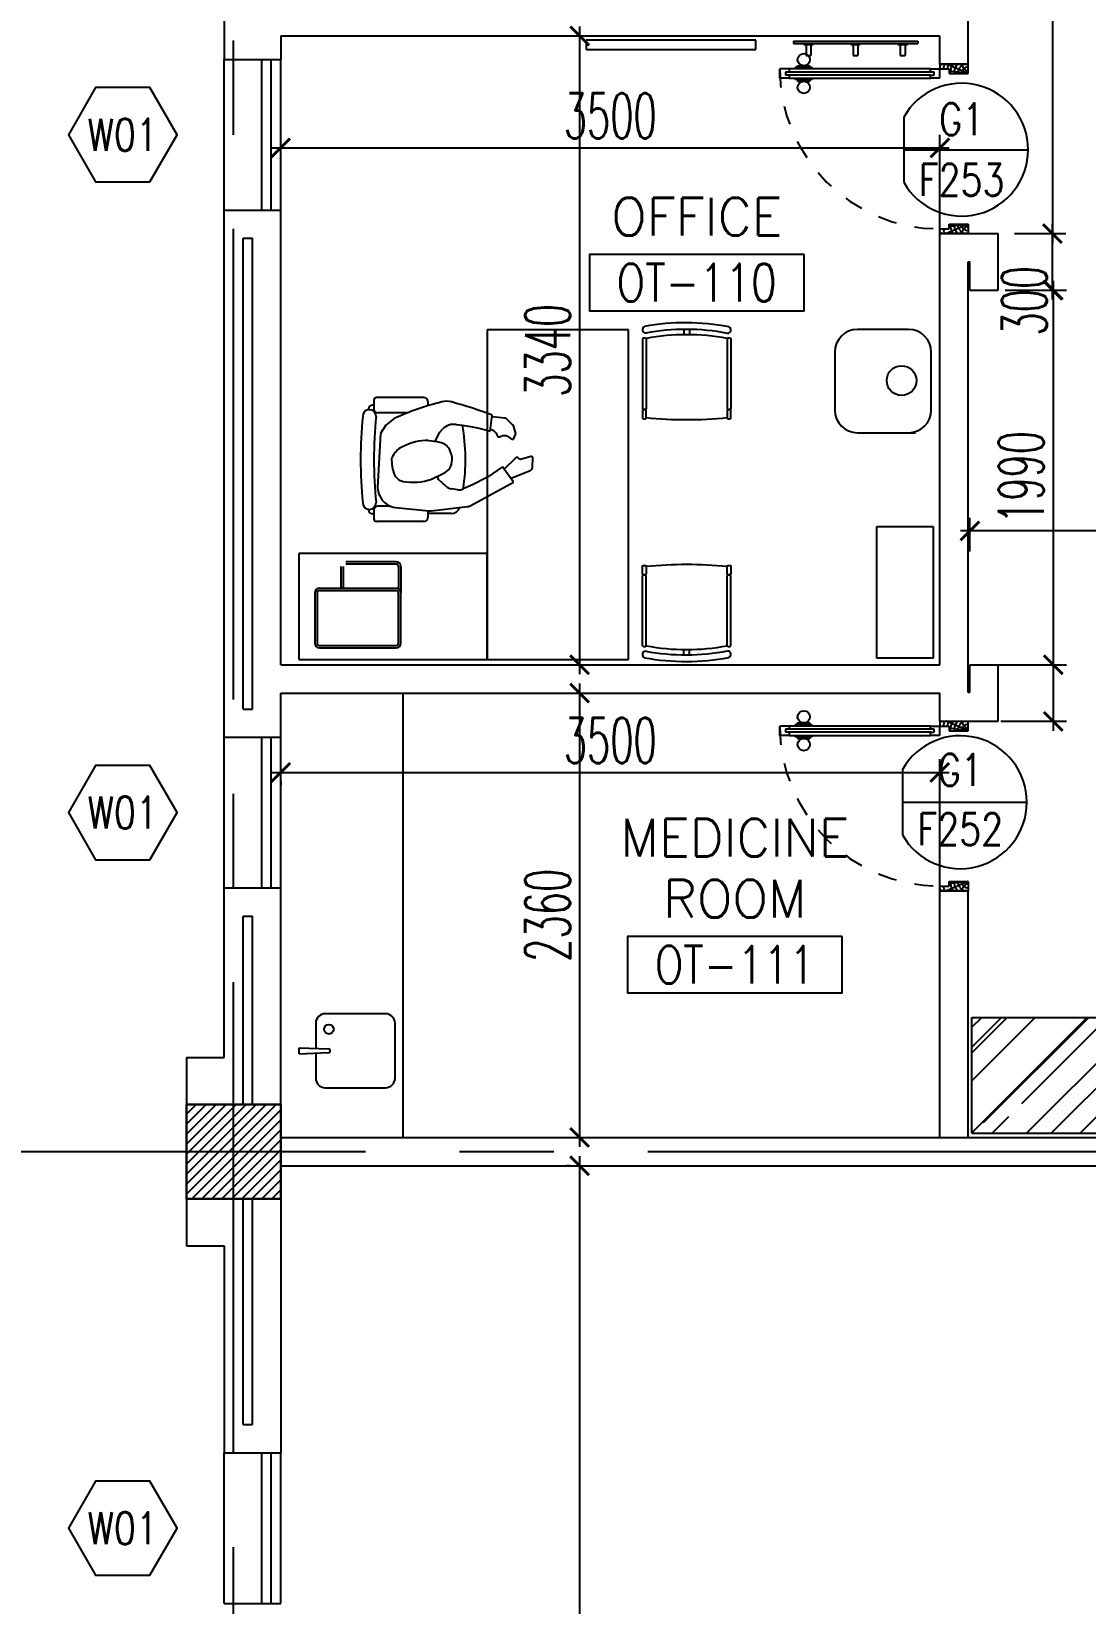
# Model space of a CAD drawing. Extents: x 275967.8 to 276060, y 57291.9 to 57371.4.
# Drawn here: x 275977.26 to 275982.86, y 57340.78 to 57349.13 of the extents above; entities that cross this region are included whole.
import ezdxf
from ezdxf.enums import TextEntityAlignment as Align

# ---------------------------------------------------------------- set-up
doc = ezdxf.new("R2010")
doc.units = 0
doc.header["$MEASUREMENT"] = 0
doc.header["$PDMODE"] = 34
doc.linetypes.add('CENTERX2', pattern=[4, 2.5, -0.5, 0.5, -0.5])
doc.linetypes.add('HIDDEN', pattern=[0.375, 0.25, -0.125])
doc.layers.get('0').update_dxf_attribs({"linetype": 'CONTINUOUS'})
doc.layers.get('DEFPOINTS').update_dxf_attribs({"linetype": 'CONTINUOUS'})
for name, color, linetype in [('AX-DIM', 4, 'CONTINUOUS'), ('AXES', 11, 'CENTERX2'), ('COL', 5, 'CONTINUOUS'), ('COUNTER', 7, 'CONTINUOUS'), ('DIM', 4, 'CONTINUOUS'), ('DOOR', 7, 'CONTINUOUS'), ('DOOR-CR', 2, 'CONTINUOUS'), ('DOOR-NO', 3, 'CONTINUOUS'), ('HAT', 8, 'CONTINUOUS'), ('INSUL', 4, 'CONTINUOUS'), ('NON-MEDICAL', 3, 'CONTINUOUS'), ('RM-BOX', 4, 'CONTINUOUS'), ('RM-NAME', 2, 'CONTINUOUS'), ('RM-NO', 2, 'CONTINUOUS'), ('WALL', 2, 'CONTINUOUS'), ('WIN', 3, 'CONTINUOUS'), ('WIN-BOX', 4, 'CONTINUOUS'), ('WIN-NO', 5, 'CONTINUOUS')]:
    doc.layers.add(name, color=color, linetype=linetype)
doc.styles.add('ROMANS', font='ROMANS.shx', dxfattribs={"width": 0.6})
doc.dimstyles.new('STANDARD in', dxfattribs={"dimtxt": 0.24, "dimasz": 0.1, "dimexe": 0.07, "dimexo": 0.05, "dimgap": 0.05, "dimtad": 1, "dimdec": 0, "dimlfac": 1000, "dimzin": 0, "dimdsep": 46, "dimtxsty": 'ROMANS', "dimblk": 'ARCHTICK', "dimcen": 0.05, "dimdle": 0.05, "dimclrd": 4, "dimclre": 4, "dimclrt": 2, "dimadec": 0, "dimazin": 0, "dimtfac": 1, "dimtdec": 0, "dimtmove": 2, "dimatfit": 3, "dimfxl": 0, "dimtolj": 1, "dimtzin": 0, "dimarcsym": 0})

# ---------------------------------------------------------------- blocks, each defined once
blk = doc.blocks.new('RM1')
at = {"layer": 'RM-BOX'}
blk.add_lwpolyline([(569.9, -200), (-569.9, -200), (-569.9, -500), (569.9, -500)], close=True, dxfattribs=at)
at = {"layer": 'RM-NAME', "style": 'ROMANS'}
for tag, p in [('ROOMNAME1', (0, 323.8)), ('ROOMNAME2', (0, 0))]:
    blk.add_attdef(tag, text='', height=200, dxfattribs=at).set_placement(p, align=Align.MIDDLE)
at = {"layer": 'RM-NO', "style": 'ROMANS', "width": 0.8}
blk.add_attdef('ROOMNO', text='', height=200, dxfattribs=at).set_placement((0, -350), align=Align.MIDDLE)
blk = doc.blocks.new('*X61')
at = {"color": 0}
for p, q in [((24139.2, 162714.5), (24614.5, 163189.7)), ((24139.2, 162767.5), (24561.4, 163189.7)), ((24139.2, 162820.5), (24508.4, 163189.7)), ((24139.2, 162873.6), (24455.4, 163189.7)), ((24139.2, 162926.6), (24402.4, 163189.7)), ((24139.2, 162979.6), (24349.3, 163189.7)), ((24139.2, 163032.7), (24296.3, 163189.7)), ((24139.2, 163085.7), (24243.3, 163189.7)), ((24139.2, 163138.7), (24190.2, 163189.7)), ((24167.5, 162689.7), (24639.2, 163161.4)), ((24220.5, 162689.7), (24639.2, 163108.4)), ((24273.6, 162689.7), (24639.2, 163055.4)), ((24326.6, 162689.7), (24639.2, 163002.3)), ((24379.6, 162689.7), (24639.2, 162949.3)), ((24432.7, 162689.7), (24639.2, 162896.3)), ((24485.7, 162689.7), (24639.2, 162843.2)), ((24538.7, 162689.7), (24639.2, 162790.2)), ((24591.8, 162689.7), (24639.2, 162737.2))]:
    blk.add_line(p, q, dxfattribs=at)
blk = doc.blocks.new('_ARCHTICK')
at = {"color": 0, "linetype": 'ByBlock', "const_width": 0.15}
blk.add_lwpolyline([(-0.5, -0.5), (0.5, 0.5)], dxfattribs=at)
blk = doc.blocks.new('*D632')
at = {"layer": 'AX-DIM', "color": 4, "lineweight": -2, "ltscale": 0.3}
for p, q in [((275969.8688, 57298.4629), (275969.8688, 57357.8829)), ((275977.7269, 57357.8329), (275969.7988, 57357.8329)), ((275978.6688, 57298.5129), (275969.7988, 57298.5129))]:
    blk.add_line(p, q, dxfattribs=at)
at = {"layer": 'DEFPOINTS', "color": 0, "ltscale": 0.3}
for p in [(275969.8688, 57357.8329), (275977.7769, 57357.8329), (275978.7188, 57298.5129)]:
    blk.add_point(p, dxfattribs=at)
at = {"layer": 'AX-DIM', "color": 4, "lineweight": -2, "ltscale": 0.3, "xscale": 0.1, "yscale": 0.1, "zscale": 0.1}
for p, rotation in [((275969.8688, 57357.8329), 90), ((275969.8688, 57298.5129), 270)]:
    blk.add_blockref('_ARCHTICK', p, dxfattribs=dict(at, rotation=rotation))
at = {"layer": 'AX-DIM', "color": 2, "ltscale": 0.3, "insert": (275969.6988, 57328.1729), "char_height": 0.24, "attachment_point": 5, "rotation": 90, "style": 'ROMANS'}
blk.add_mtext('\\A1;59320', dxfattribs=at)
blk = doc.blocks.new('COL50')
at = {"layer": 'COL'}
blk.add_lwpolyline([(-250, 250), (-250, -250), (250, -250), (250, 250)], close=True, dxfattribs=at)
blk = doc.blocks.new('*D616')
at = {"layer": 'AX-DIM', "color": 4, "lineweight": -2, "ltscale": 0.3}
for p, q in [((275972.8605, 57334.4768), (275972.8605, 57370.0813)), ((275978.0855, 57357.8829), (275978.0855, 57370.0813)), ((275972.8105, 57370.0113), (275978.1355, 57370.0113))]:
    blk.add_line(p, q, dxfattribs=at)
at = {"layer": 'DEFPOINTS', "color": 0, "ltscale": 0.3}
for p in [(275978.0855, 57370.0113), (275978.0855, 57357.8329), (275972.8605, 57334.4268)]:
    blk.add_point(p, dxfattribs=at)
at = {"layer": 'AX-DIM', "color": 4, "lineweight": -2, "ltscale": 0.3, "xscale": 0.1, "yscale": 0.1, "zscale": 0.1, "rotation": 180}
blk.add_blockref('_ARCHTICK', (275972.8605, 57370.0113), dxfattribs=at)
at = {"layer": 'AX-DIM', "color": 4, "lineweight": -2, "ltscale": 0.3, "xscale": 0.1, "yscale": 0.1, "zscale": 0.1}
blk.add_blockref('_ARCHTICK', (275978.0855, 57370.0113), dxfattribs=at)
at = {"layer": 'AX-DIM', "color": 2, "ltscale": 0.3, "insert": (275975.473, 57370.1813), "char_height": 0.24, "attachment_point": 5, "style": 'ROMANS'}
blk.add_mtext('\\A1;5225', dxfattribs=at)
blk = doc.blocks.new('WW1')
at = {"layer": 'WIN-BOX'}
blk.add_lwpolyline([(144.3, -250), (288.7, 0), (144.3, 250), (-144.3, 250), (-288.7, 0), (-144.3, -250)], close=True, dxfattribs=at)
at = {"layer": 'WIN-NO', "style": 'ROMANS', "width": 0.8}
blk.add_attdef('W00', text='', height=170, dxfattribs=at).set_placement((0, 0), align=Align.MIDDLE)
blk = doc.blocks.new('DD1')
at = {"layer": 'DOOR-CR'}
blk.add_line((-307.6, 0), (352.8, 0), dxfattribs=at)
blk.add_lwpolyline([(-307.6, -172.9, 3.820224), (-307.6, 172.9)], format="xyb", close=True, dxfattribs=at)
at = {"layer": 'DOOR-NO', "color": 255, "style": 'ROMANS', "width": 0.8}
for tag, p in [('G', (0, 183.5)), ('000', (0, -141.4))]:
    blk.add_attdef(tag, text='', height=204, dxfattribs=at).set_placement(p, align=Align.MIDDLE)
blk = doc.blocks.new('DOOR90')
at = {"layer": 'DOOR', "color": 0, "linetype": 'ByBlock'}
for p, q in [((-150, 0), (-150, -25)), ((-150, 0), (0, 0)), ((0, -50), (0, 0)), ((-1000, -25), (-1000, -75)), ((-1000, -75), (-1000, -25)), ((-950, -25), (-1000, -25)), ((-950, -75), (-1000, -75)), ((-970, -42), (-970, -58)), ((-950, -42), (-970, -42)), ((-950, -58), (-970, -58)), ((-950, -25), (-950, -42)), ((-950, -58), (-950, -75)), ((-917.6, -25), (-917.6, -17.8)), ((-827.6, -17.8), (-917.6, -17.8)), ((-917.6, -75), (-917.6, -82.2)), ((-827.6, -82.2), (-917.6, -82.2)), ((-905, -17.8), (-905, -8.8)), ((-905, -8.8), (-840.2, -8.8)), ((-905, -17.8), (-840.2, -17.8)), ((-905, -82.2), (-905, -91.2)), ((-905, -82.2), (-840.2, -82.2)), ((-840.2, -17.8), (-840.2, -8.8)), ((-840.2, -82.2), (-840.2, -91.2)), ((-827.6, -25), (-827.6, -17.8)), ((-827.6, -75), (-827.6, -82.2)), ((-200, -42), (-200, -25)), ((-200, -25), (-150, -25)), ((-180, -42), (-200, -42)), ((-200, -75), (-200, -58)), ((-200, -58), (-180, -58)), ((-150, -75), (-200, -75)), ((-180, -58), (-180, -42)), ((-150, -75), (-150, -25)), ((-150, -25), (-100, -25)), ((-100, -25), (-100, -50)), ((-100, -50), (0, -50)), ((-905, -91.2), (-840.2, -91.2)), ((-150, -900), (-150, -875)), ((-150, -875), (-100, -875)), ((0, -900), (-150, -900)), ((-150, -900), (0, -900)), ((-100, -850), (0, -850)), ((-100, -875), (-100, -850)), ((0, -850), (0, -900))]:
    blk.add_line(p, q, dxfattribs=at)
at = {"layer": 'DOOR', "color": 9, "linetype": 'ByBlock'}
for p, q in [((0, -50), (-113.7, 0)), ((0, -50), (-40.1, 0)), ((0, -50), (-100, -36.6)), ((0, -850), (-113.7, -900)), ((0, -850), (-100, -863.4)), ((0, -850), (-40.1, -900))]:
    blk.add_line(p, q, dxfattribs=at)
at = {"layer": 'DOOR', "linetype": 'ByBlock'}
for p, q in [((-200, -25), (-950, -25)), ((-200, -42), (-950, -42)), ((-200, -58), (-950, -58)), ((-950, -75), (-200, -75))]:
    blk.add_line(p, q, dxfattribs=at)
at = {"layer": 'DOOR', "color": 0, "linetype": 'ByBlock'}
for centre in [(-872.6, 23.5), (-872.6, -123.5)]:
    blk.add_circle(centre, 32.4, dxfattribs=at)
at = {"layer": 'DOOR', "color": 9, "linetype": 'ByBlock'}
for centre, radius, start, end in [((0, -50), 154.4, 161.10529, 166.28577), ((0, -50), 134.4, 158.15985, 169.28002), ((0, -50), 94.4, 148.01819, 180), ((0, -50), 74.4, 137.77643, 180), ((0, -50), 114.4, 154.08384, 167.37743), ((0, -50), 54.4, 113.20738, 180), ((0, -50), 34.4, 90, 180), ((0, -50), 14.4, 90, 180), ((0, -850), 154.4, 193.71423, 198.89471), ((0, -850), 134.4, 190.71998, 201.84015), ((0, -850), 94.4, 180, 211.98181), ((0, -850), 74.4, 180, 222.22357), ((0, -850), 54.4, 180, 246.79262), ((0, -850), 34.4, 180, 270), ((0, -850), 14.4, 180, 270)]:
    blk.add_arc(centre, radius, start, end, dxfattribs=at)
at = {"layer": 'DOOR', "linetype": 'HIDDEN', "ltscale": 0.5}
blk.add_arc((-150, -25), 850, 180, 270, dxfattribs=at)
blk = doc.blocks.new('*D608')
at = {"layer": 'DEFPOINTS', "color": 0, "linetype": 'ByBlock', "ltscale": 0.3}
for p in [(275979.7661, 57349.1079), (275979.7661, 57345.7679), (275980.173, 57345.7679)]:
    blk.add_point(p, dxfattribs=at)
at = {"layer": 'DIM', "color": 4, "linetype": 'ByBlock', "lineweight": -2, "ltscale": 0.3}
for p, q in [((275979.8161, 57349.1079), (275980.243, 57349.1079)), ((275980.173, 57349.1579), (275980.173, 57345.7179)), ((275979.8161, 57345.7679), (275980.243, 57345.7679))]:
    blk.add_line(p, q, dxfattribs=at)
at = {"layer": 'DIM', "color": 4, "linetype": 'ByBlock', "lineweight": -2, "ltscale": 0.3, "xscale": 0.1, "yscale": 0.1, "zscale": 0.1}
for p, rotation in [((275980.173, 57349.1079), 90), ((275980.173, 57345.7679), 270)]:
    blk.add_blockref('_ARCHTICK', p, dxfattribs=dict(at, rotation=rotation))
at = {"layer": 'DIM', "color": 2, "linetype": 'ByBlock', "ltscale": 0.3, "insert": (275980.003, 57347.4379), "char_height": 0.24, "attachment_point": 5, "rotation": 90, "style": 'ROMANS'}
blk.add_mtext('\\A1;3340', dxfattribs=at)
blk = doc.blocks.new('*D607')
at = {"layer": 'DEFPOINTS', "color": 0, "linetype": 'ByBlock', "ltscale": 0.3}
for p in [(275979.7992, 57345.6179), (275979.7992, 57343.2579), (275980.173, 57343.2579)]:
    blk.add_point(p, dxfattribs=at)
at = {"layer": 'DIM', "color": 4, "linetype": 'ByBlock', "lineweight": -2, "ltscale": 0.3}
for p, q in [((275979.8492, 57345.6179), (275980.243, 57345.6179)), ((275980.173, 57345.6679), (275980.173, 57343.2079)), ((275979.8492, 57343.2579), (275980.243, 57343.2579))]:
    blk.add_line(p, q, dxfattribs=at)
at = {"layer": 'DIM', "color": 4, "linetype": 'ByBlock', "lineweight": -2, "ltscale": 0.3, "xscale": 0.1, "yscale": 0.1, "zscale": 0.1}
for p, rotation in [((275980.173, 57345.6179), 90), ((275980.173, 57343.2579), 270)]:
    blk.add_blockref('_ARCHTICK', p, dxfattribs=dict(at, rotation=rotation))
at = {"layer": 'DIM', "color": 2, "linetype": 'ByBlock', "ltscale": 0.3, "insert": (275980.003, 57344.4379), "char_height": 0.24, "attachment_point": 5, "rotation": 90, "style": 'ROMANS'}
blk.add_mtext('\\A1;2360', dxfattribs=at)
blk = doc.blocks.new('*D606')
at = {"layer": 'DEFPOINTS', "color": 0, "linetype": 'ByBlock', "ltscale": 0.3}
for p in [(275980.1729, 57343.1079), (275980.1723, 57329.9829), (275980.3422, 57329.9829)]:
    blk.add_point(p, dxfattribs=at)
at = {"layer": 'DIM', "color": 4, "linetype": 'ByBlock', "lineweight": -2, "ltscale": 0.3}
for p, q in [((275980.1229, 57343.1079), (275980.1023, 57343.1079)), ((275980.1723, 57343.1579), (275980.1723, 57329.9329)), ((275980.2922, 57329.9829), (275980.1023, 57329.9829))]:
    blk.add_line(p, q, dxfattribs=at)
at = {"layer": 'DIM', "color": 4, "linetype": 'ByBlock', "lineweight": -2, "ltscale": 0.3, "xscale": 0.1, "yscale": 0.1, "zscale": 0.1}
for p, rotation in [((275980.1723, 57343.1079), 90), ((275980.1723, 57329.9829), 270)]:
    blk.add_blockref('_ARCHTICK', p, dxfattribs=dict(at, rotation=rotation))
at = {"layer": 'DIM', "color": 2, "linetype": 'ByBlock', "ltscale": 0.3, "insert": (275980.0023, 57336.5454), "char_height": 0.24, "attachment_point": 5, "rotation": 90, "style": 'ROMANS'}
blk.add_mtext('\\A1;13125', dxfattribs=at)
blk = doc.blocks.new('*D604')
at = {"layer": 'DEFPOINTS', "color": 0, "linetype": 'ByBlock', "ltscale": 0.3}
for p in [(275982.0855, 57348.513), (275978.5855, 57348.1454), (275982.0855, 57347.9022)]:
    blk.add_point(p, dxfattribs=at)
at = {"layer": 'DIM', "color": 4, "linetype": 'ByBlock', "lineweight": -2, "ltscale": 0.3}
for p, q in [((275978.5855, 57348.1954), (275978.5855, 57348.583)), ((275982.0855, 57347.9522), (275982.0855, 57348.583)), ((275978.5355, 57348.513), (275982.1355, 57348.513))]:
    blk.add_line(p, q, dxfattribs=at)
at = {"layer": 'DIM', "color": 4, "linetype": 'ByBlock', "lineweight": -2, "ltscale": 0.3, "xscale": 0.1, "yscale": 0.1, "zscale": 0.1, "rotation": 180}
blk.add_blockref('_ARCHTICK', (275978.5855, 57348.513), dxfattribs=at)
at = {"layer": 'DIM', "color": 4, "linetype": 'ByBlock', "lineweight": -2, "ltscale": 0.3, "xscale": 0.1, "yscale": 0.1, "zscale": 0.1}
blk.add_blockref('_ARCHTICK', (275982.0855, 57348.513), dxfattribs=at)
at = {"layer": 'DIM', "color": 2, "linetype": 'ByBlock', "ltscale": 0.3, "insert": (275980.3355, 57348.683), "char_height": 0.24, "attachment_point": 5, "style": 'ROMANS'}
blk.add_mtext('\\A1;3500', dxfattribs=at)
blk = doc.blocks.new('*D603')
at = {"layer": 'DEFPOINTS', "color": 0, "linetype": 'ByBlock', "ltscale": 0.3}
for p in [(275978.5855, 57345.2004), (275982.0855, 57345.1964), (275982.0855, 57344.2461)]:
    blk.add_point(p, dxfattribs=at)
at = {"layer": 'DIM', "color": 4, "linetype": 'ByBlock', "lineweight": -2, "ltscale": 0.3}
for p, q in [((275982.0855, 57344.2961), (275982.0855, 57345.2664)), ((275978.5355, 57345.1964), (275982.1355, 57345.1964)), ((275978.5855, 57345.1504), (275978.5855, 57345.1264))]:
    blk.add_line(p, q, dxfattribs=at)
at = {"layer": 'DIM', "color": 4, "linetype": 'ByBlock', "lineweight": -2, "ltscale": 0.3, "xscale": 0.1, "yscale": 0.1, "zscale": 0.1, "rotation": 180}
blk.add_blockref('_ARCHTICK', (275978.5855, 57345.1964), dxfattribs=at)
at = {"layer": 'DIM', "color": 4, "linetype": 'ByBlock', "lineweight": -2, "ltscale": 0.3, "xscale": 0.1, "yscale": 0.1, "zscale": 0.1}
blk.add_blockref('_ARCHTICK', (275982.0855, 57345.1964), dxfattribs=at)
at = {"layer": 'DIM', "color": 2, "linetype": 'ByBlock', "ltscale": 0.3, "insert": (275980.3355, 57345.3664), "char_height": 0.24, "attachment_point": 5, "style": 'ROMANS'}
blk.add_mtext('\\A1;3500', dxfattribs=at)
blk = doc.blocks.new('*D571')
at = {"layer": 'DEFPOINTS', "color": 0, "linetype": 'ByBlock', "ltscale": 0.3}
for p in [(275982.2455, 57346.4786), (275982.2455, 57346.3199), (275985.7855, 57346.1892)]:
    blk.add_point(p, dxfattribs=at)
at = {"layer": 'DIM', "color": 4, "linetype": 'ByBlock', "lineweight": -2, "ltscale": 0.3}
for p, q in [((275982.2455, 57346.3699), (275982.2455, 57346.5486)), ((275985.7855, 57346.2392), (275985.7855, 57346.5486)), ((275985.8355, 57346.4786), (275982.1955, 57346.4786))]:
    blk.add_line(p, q, dxfattribs=at)
at = {"layer": 'DIM', "color": 4, "linetype": 'ByBlock', "lineweight": -2, "ltscale": 0.3, "xscale": 0.1, "yscale": 0.1, "zscale": 0.1, "rotation": 180}
blk.add_blockref('_ARCHTICK', (275982.2455, 57346.4786), dxfattribs=at)
at = {"layer": 'DIM', "color": 4, "linetype": 'ByBlock', "lineweight": -2, "ltscale": 0.3, "xscale": 0.1, "yscale": 0.1, "zscale": 0.1}
blk.add_blockref('_ARCHTICK', (275985.7855, 57346.4786), dxfattribs=at)
at = {"layer": 'DIM', "color": 2, "linetype": 'ByBlock', "ltscale": 0.3, "insert": (275984.0155, 57346.6486), "char_height": 0.24, "attachment_point": 5, "style": 'ROMANS'}
blk.add_mtext('\\A1;3540', dxfattribs=at)
blk = doc.blocks.new('*D570')
at = {"layer": 'DEFPOINTS', "color": 0, "linetype": 'ByBlock', "ltscale": 0.3}
for p in [(275982.3823, 57347.7579), (275982.3388, 57345.7679), (275982.6875, 57345.7679)]:
    blk.add_point(p, dxfattribs=at)
at = {"layer": 'DIM', "color": 4, "linetype": 'ByBlock', "lineweight": -2, "ltscale": 0.3}
for p, q in [((275982.6875, 57347.8079), (275982.6875, 57345.7179)), ((275982.4323, 57347.7579), (275982.7575, 57347.7579)), ((275982.3888, 57345.7679), (275982.7575, 57345.7679))]:
    blk.add_line(p, q, dxfattribs=at)
at = {"layer": 'DIM', "color": 4, "linetype": 'ByBlock', "lineweight": -2, "ltscale": 0.3, "xscale": 0.1, "yscale": 0.1, "zscale": 0.1}
for p, rotation in [((275982.6875, 57347.7579), 90), ((275982.6875, 57345.7679), 270)]:
    blk.add_blockref('_ARCHTICK', p, dxfattribs=dict(at, rotation=rotation))
at = {"layer": 'DIM', "color": 2, "linetype": 'ByBlock', "ltscale": 0.3, "insert": (275982.5175, 57346.7629), "char_height": 0.24, "attachment_point": 5, "rotation": 90, "style": 'ROMANS'}
blk.add_mtext('\\A1;1990', dxfattribs=at)
blk = doc.blocks.new('*D569')
at = {"layer": 'DEFPOINTS', "color": 0, "linetype": 'ByBlock', "ltscale": 0.3}
for p in [(275982.5084, 57348.0579), (275982.6835, 57348.0579), (275982.5084, 57347.7579)]:
    blk.add_point(p, dxfattribs=at)
at = {"layer": 'DIM', "color": 4, "linetype": 'ByBlock', "lineweight": -2, "ltscale": 0.3}
for p, q in [((275982.6835, 57347.7079), (275982.6835, 57348.1079)), ((275982.5584, 57348.0579), (275982.7535, 57348.0579)), ((275982.5584, 57347.7579), (275982.7535, 57347.7579))]:
    blk.add_line(p, q, dxfattribs=at)
at = {"layer": 'DIM', "color": 4, "linetype": 'ByBlock', "lineweight": -2, "ltscale": 0.3, "xscale": 0.1, "yscale": 0.1, "zscale": 0.1}
for p, rotation in [((275982.6835, 57348.0579), 90), ((275982.6835, 57347.7579), 270)]:
    blk.add_blockref('_ARCHTICK', p, dxfattribs=dict(at, rotation=rotation))
at = {"layer": 'DIM', "color": 2, "linetype": 'ByBlock', "ltscale": 0.3, "insert": (275982.5345, 57347.7012), "char_height": 0.24, "attachment_point": 5, "rotation": 90, "style": 'ROMANS'}
blk.add_mtext('\\A1;300', dxfattribs=at)
blk = doc.blocks.new('*D568')
at = {"layer": 'DEFPOINTS', "color": 0, "linetype": 'ByBlock', "ltscale": 0.3}
for p in [(275982.736, 57351.2829), (275982.4323, 57348.0579), (275982.6842, 57348.0579)]:
    blk.add_point(p, dxfattribs=at)
at = {"layer": 'DIM', "color": 4, "linetype": 'ByBlock', "lineweight": -2, "ltscale": 0.3}
for p, q in [((275982.686, 57351.2829), (275982.6142, 57351.2829)), ((275982.6842, 57351.3329), (275982.6842, 57348.0079)), ((275982.4823, 57348.0579), (275982.7542, 57348.0579))]:
    blk.add_line(p, q, dxfattribs=at)
at = {"layer": 'DIM', "color": 4, "linetype": 'ByBlock', "lineweight": -2, "ltscale": 0.3, "xscale": 0.1, "yscale": 0.1, "zscale": 0.1}
for p, rotation in [((275982.6842, 57351.2829), 90), ((275982.6842, 57348.0579), 270)]:
    blk.add_blockref('_ARCHTICK', p, dxfattribs=dict(at, rotation=rotation))
at = {"layer": 'DIM', "color": 2, "linetype": 'ByBlock', "ltscale": 0.3, "insert": (275982.5142, 57349.6704), "char_height": 0.24, "attachment_point": 5, "rotation": 90, "style": 'ROMANS'}
blk.add_mtext('\\A1;3225', dxfattribs=at)
blk = doc.blocks.new('*D567')
at = {"layer": 'DEFPOINTS', "color": 0, "linetype": 'ByBlock', "ltscale": 0.3}
for p in [(275982.3662, 57345.7679), (275982.3594, 57345.4679), (275982.6875, 57345.4679)]:
    blk.add_point(p, dxfattribs=at)
at = {"layer": 'DIM', "color": 4, "linetype": 'ByBlock', "lineweight": -2, "ltscale": 0.3}
for p, q in [((275982.4162, 57345.7679), (275982.7575, 57345.7679)), ((275982.6875, 57345.8179), (275982.6875, 57345.4179)), ((275982.4094, 57345.4679), (275982.7575, 57345.4679))]:
    blk.add_line(p, q, dxfattribs=at)
at = {"layer": 'DIM', "color": 4, "linetype": 'ByBlock', "lineweight": -2, "ltscale": 0.3, "xscale": 0.1, "yscale": 0.1, "zscale": 0.1}
for p, rotation in [((275982.6875, 57345.7679), 90), ((275982.6875, 57345.4679), 270)]:
    blk.add_blockref('_ARCHTICK', p, dxfattribs=dict(at, rotation=rotation))
at = {"layer": 'DIM', "color": 2, "linetype": 'ByBlock', "ltscale": 0.3, "insert": (275983.1925, 57345.6179), "char_height": 0.24, "attachment_point": 5, "rotation": 90, "style": 'ROMANS'}
blk.add_mtext('\\A1;300', dxfattribs=at)

msp = doc.modelspace()

# ---------------------------------------------------------------- hatches: boundary and pattern name
at = {"layer": 'COUNTER'}
h = msp.add_hatch(dxfattribs=at)
h.set_pattern_fill('AR-RROOF', color=11, scale=0.3, angle=45, style=0)
h.paths.add_polyline_path([(275984.8055, 57347.6079), (275985.1855, 57347.2279), (275985.1855, 57346.7829), (275985.5355, 57346.7829), (275985.5355, 57347.7265), (275985.054, 57348.2079), (275983.7355, 57348.2079), (275983.7355, 57347.6079)])
h.paths.add_polyline_path([(275985.5355, 57346.7829), (275985.1855, 57346.7829), (275985.1855, 57343.8955), (275982.2555, 57343.8955), (275982.2555, 57343.2805), (275985.2855, 57343.2805), (275985.2855, 57343.4329), (275985.5355, 57343.4329)])
h.paths.add_polyline_path([(275985.7855, 57346.7829), (275985.5355, 57346.7829), (275985.5355, 57343.4329), (275985.7855, 57343.4329)])
h.paths.add_polyline_path([(275985.5355, 57347.7265), (275985.5355, 57346.7829), (275985.7855, 57346.7829), (275985.7855, 57347.4765)])

# ---------------------------------------------------------------- linework, layer by layer
at = {"layer": 'AXES'}
for p, q in [((275978.3355, 57337.5829), (275978.3355, 57370.7113)), ((275968.5355, 57343.1829), (276036.5755, 57343.1829))]:
    msp.add_line(p, q, dxfattribs=at)
at = {"layer": 'COUNTER'}
for p, q in [((275982.2555, 57343.8955), (275985.1855, 57343.8955)), ((275982.2555, 57343.2805), (275982.2555, 57343.8955)), ((275982.2555, 57343.2805), (275985.2855, 57343.2805))]:
    msp.add_line(p, q, dxfattribs=at)
at = {"layer": 'INSUL'}
for p, q in [((275978.3855, 57348.0329), (275978.4355, 57348.0329)), ((275978.3855, 57345.5329), (275978.3855, 57348.0329)), ((275978.4355, 57345.5329), (275978.4355, 57348.0329)), ((275978.3855, 57345.5329), (275978.4355, 57345.5329)), ((275978.3855, 57343.4329), (275978.3855, 57344.4329)), ((275978.3855, 57344.4329), (275978.4355, 57344.4329)), ((275978.4355, 57343.4329), (275978.4355, 57344.4329)), ((275978.3855, 57343.4329), (275978.4355, 57343.4329)), ((275978.3855, 57341.7329), (275978.3855, 57342.9329)), ((275978.4355, 57341.7329), (275978.4355, 57342.9329)), ((275978.3855, 57341.7329), (275978.4355, 57341.7329))]:
    msp.add_line(p, q, dxfattribs=at)
at = {"layer": 'NON-MEDICAL'}
for p, q in [((275981.108, 57349.0858), (275980.208, 57349.0858)), ((275980.208, 57349.0858), (275980.208, 57349.0358)), ((275980.208, 57349.0358), (275981.108, 57349.0358)), ((275981.108, 57349.0358), (275981.108, 57349.0858)), ((275981.3081, 57349.0793), (275981.9685, 57349.0793)), ((275981.3081, 57349.0793), (275981.3081, 57349.0666)), ((275981.3081, 57349.0666), (275981.9685, 57349.0666)), ((275981.3633, 57349.0666), (275981.3633, 57349.0616)), ((275981.3633, 57349.0616), (275981.4133, 57349.0616)), ((275981.3756, 57349.0616), (275981.3756, 57349.0031)), ((275981.401, 57349.0616), (275981.401, 57349.0031)), ((275981.4133, 57349.0666), (275981.4133, 57349.0616)), ((275981.6133, 57349.0666), (275981.6133, 57349.0616)), ((275981.6133, 57349.0616), (275981.6633, 57349.0616)), ((275981.6256, 57349.0616), (275981.6256, 57349.0031)), ((275981.651, 57349.0616), (275981.651, 57349.0031)), ((275981.6633, 57349.0666), (275981.6633, 57349.0616)), ((275981.8633, 57349.0666), (275981.8633, 57349.0616)), ((275981.8633, 57349.0616), (275981.9133, 57349.0616)), ((275981.8756, 57349.0616), (275981.8756, 57349.0031)), ((275981.901, 57349.0616), (275981.901, 57349.0031)), ((275981.9133, 57349.0666), (275981.9133, 57349.0616)), ((275981.9685, 57349.0793), (275981.9685, 57349.0666)), ((275981.3756, 57349.0031), (275981.401, 57349.0031)), ((275981.6256, 57349.0031), (275981.651, 57349.0031)), ((275981.8756, 57349.0031), (275981.901, 57349.0031)), ((275980.4318, 57347.5468), (275979.6818, 57347.5468)), ((275979.6818, 57347.5468), (275979.6818, 57345.7968)), ((275980.4318, 57345.7968), (275980.4318, 57347.5468)), ((275980.7256, 57347.5492), (275980.7256, 57347.5211)), ((275980.7561, 57347.5492), (275980.7561, 57347.5211)), ((275981.9198, 57347.549), (275981.6482, 57347.549)), ((275980.5095, 57347.504), (275980.5063, 57347.5007)), ((275980.5063, 57347.5007), (275980.5063, 57347.1272)), ((275980.5095, 57347.504), (275980.523, 57347.504)), ((275980.523, 57347.504), (275980.5263, 57347.5007)), ((275980.5263, 57347.5007), (275980.5263, 57347.1272)), ((275980.9595, 57347.504), (275980.9563, 57347.5007)), ((275980.9563, 57347.5007), (275980.9563, 57347.1272)), ((275980.9595, 57347.504), (275980.973, 57347.504)), ((275980.973, 57347.504), (275980.9763, 57347.5007)), ((275980.9763, 57347.5007), (275980.9763, 57347.1272)), ((275981.5279, 57347.4287), (275981.5279, 57347.1208)), ((275982.0401, 57347.1208), (275982.0401, 57347.4287)), ((275979.346, 57347.1872), (275979.0943, 57347.1872)), ((275979.0523, 57347.1259), (275979.0523, 57347.1225)), ((275979.0805, 57347.1467), (275979.0731, 57347.1467)), ((275979.0805, 57347.1734), (275979.0805, 57347.1263)), ((275979.2604, 57347.1062), (275979.1007, 57347.1062)), ((275979.3663, 57347.167), (275979.3663, 57347.1432)), ((275980.5095, 57347.124), (275980.5063, 57347.1272)), ((275980.5095, 57347.124), (275980.523, 57347.124)), ((275980.5263, 57347.1272), (275980.523, 57347.124)), ((275980.9595, 57347.124), (275980.9563, 57347.1272)), ((275980.9595, 57347.124), (275980.973, 57347.124)), ((275980.9763, 57347.1272), (275980.973, 57347.124)), ((275979.1441, 57347.0414), (275979.1157, 57346.9961)), ((275979.1879, 57347.0758), (275979.1441, 57347.0414)), ((275979.43, 57347.0038), (275979.4454, 57347.0199)), ((275979.5166, 57347.044), (275979.5189, 57347.0437)), ((275979.5189, 57347.0437), (275979.5511, 57347.04)), ((275979.5511, 57347.04), (275979.5927, 57347.0335)), ((275979.5927, 57347.0335), (275979.63, 57347.0262)), ((275979.63, 57347.0262), (275979.6724, 57347.0153)), ((275979.6974, 57347.0087), (275979.7088, 57347.094)), ((275979.1157, 57346.9961), (275979.1, 57346.7083)), ((275979.4062, 57346.9537), (275979.4198, 57346.9841)), ((275979.4198, 57346.9841), (275979.43, 57347.0038)), ((275979.6724, 57347.0153), (275979.6974, 57347.0087)), ((275981.6482, 57347.0005), (275981.9561, 57347.0005)), ((275979.4242, 57346.7519), (275979.4187, 57346.7687)), ((275979.7639, 57346.8188), (275979.6828, 57346.7646)), ((275979.8224, 57346.7384), (275979.7639, 57346.8188)), ((275979.4637, 57346.7156), (275979.4242, 57346.7519)), ((275979.5266, 57346.6978), (275979.4911, 57346.7026)), ((275979.6039, 57346.7244), (275979.5544, 57346.7019)), ((275979.5959, 57346.6137), (275979.8224, 57346.7384)), ((275979.6828, 57346.7646), (275979.6039, 57346.7244)), ((275979.1689, 57346.6101), (275979.1007, 57346.6101)), ((275979.1835, 57346.6052), (275979.1949, 57346.6037)), ((275979.1949, 57346.6037), (275979.3728, 57346.5854)), ((275979.3838, 57346.5855), (275979.5773, 57346.6078)), ((275979.0523, 57346.5938), (275979.0523, 57346.5904)), ((275979.0805, 57346.5696), (275979.0731, 57346.5696)), ((275979.0805, 57346.59), (275979.0805, 57346.5429)), ((275979.346, 57346.5291), (275979.0943, 57346.5291)), ((275979.3663, 57346.5861), (275979.3663, 57346.5493)), ((275979.4905, 57346.5715), (275979.3663, 57346.5715)), ((275981.751, 57345.8027), (275981.751, 57346.5027)), ((275981.751, 57346.5027), (275982.051, 57346.5027)), ((275982.051, 57346.5027), (275982.051, 57345.8027)), ((275978.6818, 57346.3593), (275978.6818, 57345.7968)), ((275979.6818, 57346.3593), (275978.6818, 57346.3593)), ((275979.6818, 57345.7968), (275979.6818, 57346.3593)), ((275978.9072, 57346.1744), (275978.9072, 57346.2906)), ((275978.9072, 57346.1744), (275978.9072, 57346.2906)), ((275978.9197, 57346.1744), (275978.9197, 57346.2906)), ((275978.9197, 57346.1744), (275978.9197, 57346.2906)), ((275979.1984, 57346.3156), (275978.9322, 57346.3156)), ((275979.1984, 57346.3156), (275978.9322, 57346.3156)), ((275979.1984, 57346.3031), (275978.9322, 57346.3031)), ((275979.1984, 57346.3031), (275978.9322, 57346.3031)), ((275979.2109, 57346.2906), (275979.2109, 57346.171)), ((275979.2109, 57346.2906), (275979.2109, 57346.171)), ((275979.2234, 57346.2906), (275979.2234, 57346.1494)), ((275979.2234, 57346.2906), (275979.2234, 57346.1494)), ((275980.5095, 57346.2461), (275980.5063, 57346.2429)), ((275980.5063, 57345.8694), (275980.5063, 57346.2429)), ((275980.5095, 57346.2461), (275980.523, 57346.2461)), ((275980.5263, 57346.2429), (275980.523, 57346.2461)), ((275980.5263, 57345.8694), (275980.5263, 57346.2429)), ((275980.9595, 57346.2461), (275980.9563, 57346.2429)), ((275980.9563, 57345.8694), (275980.9563, 57346.2429)), ((275980.9595, 57346.2461), (275980.973, 57346.2461)), ((275980.9763, 57346.2429), (275980.973, 57346.2461)), ((275980.9763, 57345.8694), (275980.9763, 57346.2429)), ((275978.7659, 57346.1494), (275978.7659, 57345.8831)), ((275978.7659, 57346.1494), (275978.7659, 57345.8831)), ((275978.7784, 57346.1494), (275978.7784, 57345.8831)), ((275978.7784, 57346.1494), (275978.7784, 57345.8831)), ((275978.7909, 57346.1744), (275979.1984, 57346.1744)), ((275978.7909, 57346.1744), (275979.1984, 57346.1744)), ((275978.7909, 57346.1619), (275979.1984, 57346.1619)), ((275978.7909, 57346.1619), (275979.1984, 57346.1619)), ((275979.2109, 57345.8831), (275979.2109, 57346.1494)), ((275979.2109, 57345.8831), (275979.2109, 57346.1494)), ((275979.2234, 57345.8831), (275979.2234, 57346.1494)), ((275979.2234, 57345.8831), (275979.2234, 57346.1494)), ((275978.7909, 57345.8706), (275979.1984, 57345.8706)), ((275978.7909, 57345.8706), (275979.1984, 57345.8706)), ((275978.7909, 57345.8581), (275979.1984, 57345.8581)), ((275978.7909, 57345.8581), (275979.1984, 57345.8581)), ((275980.5095, 57345.8661), (275980.5063, 57345.8694)), ((275980.5095, 57345.8661), (275980.523, 57345.8661)), ((275980.523, 57345.8661), (275980.5263, 57345.8694)), ((275980.7256, 57345.8209), (275980.7256, 57345.849)), ((275980.7561, 57345.8209), (275980.7561, 57345.849)), ((275980.9595, 57345.8661), (275980.9563, 57345.8694)), ((275980.9595, 57345.8661), (275980.973, 57345.8661)), ((275980.973, 57345.8661), (275980.9763, 57345.8694)), ((275978.6818, 57345.7968), (275979.6818, 57345.7968)), ((275979.6818, 57345.7968), (275980.4318, 57345.7968)), ((275979.6818, 57345.7968), (275980.4318, 57345.7968)), ((275982.051, 57345.8027), (275981.751, 57345.8027)), ((275979.2355, 57343.2543), (275979.2355, 57345.6209)), ((275978.7718, 57343.8649), (275978.7718, 57343.7284)), ((275979.1428, 57343.9148), (275978.8217, 57343.9148)), ((275979.1927, 57343.572), (275979.1927, 57343.8649)), ((275978.6836, 57343.7345), (275978.8389, 57343.7284)), ((275978.6836, 57343.7024), (275978.6836, 57343.7345)), ((275978.6836, 57343.7024), (275978.8389, 57343.7085)), ((275978.7718, 57343.7085), (275978.7718, 57343.572)), ((275978.8217, 57343.5221), (275979.1428, 57343.5221))]:
    msp.add_line(p, q, dxfattribs=at)
for points in [[(275980.5063, 57347.1207), (275980.5063, 57347.0772), (275980.5095, 57347.074), (275980.523, 57347.074), (275980.5263, 57347.0772), (275980.5263, 57347.1207), (275980.523, 57347.124), (275980.5095, 57347.124)], [(275980.9563, 57347.1207), (275980.9563, 57347.0772), (275980.9595, 57347.074), (275980.973, 57347.074), (275980.9763, 57347.0772), (275980.9763, 57347.1207), (275980.973, 57347.124), (275980.9595, 57347.124)], [(275980.5063, 57346.2494), (275980.5063, 57346.2929), (275980.5095, 57346.2961), (275980.523, 57346.2961), (275980.5263, 57346.2929), (275980.5263, 57346.2494), (275980.523, 57346.2461), (275980.5095, 57346.2461)], [(275980.9563, 57346.2494), (275980.9563, 57346.2929), (275980.9595, 57346.2961), (275980.973, 57346.2961), (275980.9763, 57346.2929), (275980.9763, 57346.2494), (275980.973, 57346.2461), (275980.9595, 57346.2461)]]:
    msp.add_lwpolyline(points, close=True, dxfattribs=at)
for points in [[(275979.708, 57347.087), (275979.7759, 57347.0788, -0.166504), (275979.7847, 57347.0745), (275979.8154, 57347.0442, -0.116666), (275979.8191, 57347.0383), (275979.8313, 57347.0022, -0.181583), (275979.8309, 57346.9915), (275979.8207, 57346.9669, -0.566275), (275979.8121, 57346.9657, 0.372711), (275979.7479, 57346.9767, -0.458371), (275979.7406, 57346.979, 0.210622), (275979.6988, 57347.0188)], [(275979.37, 57346.9587, 0.128062), (275979.2356, 57346.9271, 0.215717), (275979.1743, 57346.8628), (275979.175, 57346.8314), (275979.1787, 57346.8094), (275979.1882, 57346.7795, 0.242433), (275979.235, 57346.7423, 0.136513), (275979.3863, 57346.7541), (275979.4491, 57346.7836, 0.297129), (275979.496, 57346.8554, 0.138986), (275979.4811, 57346.9125, 0.105167), (275979.4593, 57346.9371), (275979.4395, 57346.9473), (275979.4161, 57346.9524), (275979.3701, 57346.9582)], [(275979.7728, 57346.8071), (275979.8363, 57346.8694, -0.445833), (275979.8449, 57346.8689), (275979.8463, 57346.8672, 0.30427), (275979.8648, 57346.8612), (275979.9148, 57346.8756, -0.509983), (275979.9222, 57346.8698), (275979.9202, 57346.8142, -0.292523), (275979.9095, 57346.7987), (275979.8094, 57346.7567)]]:
    msp.add_lwpolyline(points, format="xyb", dxfattribs=at)
for centre, radius in [((275981.8824, 57347.2773), 0.0787), ((275978.8413, 57343.8329), 0.0255)]:
    msp.add_circle(centre, radius, dxfattribs=at)
for centre, radius, start, end in [((275980.5239, 57347.5479), 0.018, 112.35344, 270.55688), ((275980.7366, 57346.3712), 1.2133, 79.15201, 100.42289), ((275980.7366, 57346.3712), 1.178, 79.17075, 100.4161), ((275980.7413, 57346.3773), 1.1438, 79.16569, 100.83431), ((275980.9581, 57347.5462), 0.018, 269.44312, 67.64656), ((275981.6482, 57347.4287), 0.1203, 90, 180), ((275981.9198, 57347.4287), 0.1203, 0, 90), ((275979.0943, 57347.1734), 0.0138, 90, 180), ((275979.346, 57347.167), 0.0203, 0, 90), ((275979.0564, 57347.0871), 0.0356, 0, 180), ((275979.0731, 57347.1259), 0.0208, 90, 180), ((275979.1007, 57347.1263), 0.0201, 180, 270), ((275979.8225, 57345.6661), 1.5459, 104.29232, 114.23439), ((275979.4658, 57347.0661), 0.1013, 75.057, 104.29232), ((275978.9173, 57345.0107), 2.2286, 69.19751, 75.057), ((275981.6482, 57347.1208), 0.1203, 180, 270), ((275981.9198, 57347.1208), 0.1203, 270, 0), ((275981.3761, 57346.8581), 2.3664, 174.44787, 185.55213), ((275981.3763, 57346.8581), 2.2958, 174.2765, 185.7235), ((275979.504, 57346.964), 0.081, 81.07134, 136.37618), ((275978.4837, 57346.8581), 1.0829, 351.72399, 9.66859), ((275980.7413, 57349.2615), 2.1916, 264.36999, 275.63001), ((275979.2119, 57346.7135), 0.112, 182.67494, 255.29345), ((275979.498, 57346.7528), 0.0506, 227.38127, 262.24497), ((275979.5334, 57346.748), 0.0506, 262.24497, 294.4377), ((275979.0564, 57346.6292), 0.0356, 180, 0), ((275979.1007, 57346.59), 0.0201, 90, 180), ((275979.4905, 57346.6213), 0.0498, 270, 338.59125), ((275979.5715, 57346.6581), 0.0506, 276.56656, 298.84109), ((275979.0731, 57346.5904), 0.0208, 180, 270), ((275979.0943, 57346.5429), 0.0138, 180, 270), ((275979.346, 57346.5493), 0.0203, 270, 0), ((275979.378, 57346.6358), 0.0506, 264.13003, 276.56656), ((275979.1984, 57346.2906), 0.025, 0, 90), ((275979.1984, 57346.2906), 0.025, 0, 90), ((275979.1984, 57346.2906), 0.0125, 0, 90), ((275979.1984, 57346.2906), 0.0125, 0, 90), ((275980.7413, 57344.1086), 2.1916, 84.36999, 95.63001), ((275978.7909, 57346.1494), 0.025, 90, 180), ((275978.7909, 57346.1494), 0.025, 90, 180), ((275978.7909, 57346.1494), 0.0125, 90, 180), ((275978.7909, 57346.1494), 0.0125, 90, 180), ((275979.1984, 57346.1494), 0.025, 0, 90), ((275979.1984, 57346.1494), 0.025, 0, 90), ((275979.1984, 57346.1494), 0.0125, 0, 90), ((275979.1984, 57346.1494), 0.0125, 0, 90), ((275978.7909, 57345.8831), 0.025, 180, 270), ((275978.7909, 57345.8831), 0.025, 180, 270), ((275978.7909, 57345.8831), 0.0125, 180, 270), ((275978.7909, 57345.8831), 0.0125, 180, 270), ((275979.1984, 57345.8831), 0.025, 270, 0), ((275979.1984, 57345.8831), 0.025, 270, 0), ((275979.1984, 57345.8831), 0.0125, 270, 0), ((275979.1984, 57345.8831), 0.0125, 270, 0), ((275980.7413, 57346.9928), 1.1438, 259.16569, 280.83431), ((275980.5239, 57345.8222), 0.018, 89.44312, 247.64656), ((275980.7366, 57346.9989), 1.2133, 259.57711, 280.84799), ((275980.7366, 57346.9989), 1.178, 259.5839, 280.82925), ((275980.9581, 57345.8239), 0.018, 292.35344, 90.55688), ((275978.8217, 57343.8649), 0.0499, 90, 180), ((275979.1428, 57343.8649), 0.0499, 0, 90), ((275978.8389, 57343.7184), 0.00997, 270, 90), ((275978.8217, 57343.572), 0.0499, 180, 270), ((275979.1428, 57343.572), 0.0499, 270, 0)]:
    msp.add_arc(centre, radius, start, end, dxfattribs=at)
at = {"layer": 'WALL'}
for p, q in [((275978.2855, 57349.8829), (275978.2855, 57348.9829)), ((275982.2355, 57348.9579), (275982.2355, 57349.4079)), ((275978.5855, 57349.1079), (275978.5855, 57348.9829)), ((275978.5855, 57349.1079), (275982.0855, 57349.1079)), ((275982.0855, 57348.9579), (275982.0855, 57349.1079)), ((275978.2855, 57348.9829), (275978.5855, 57348.9829)), ((275978.2855, 57348.1829), (275978.5855, 57348.1829)), ((275978.2855, 57345.3829), (275978.2855, 57348.1829)), ((275978.5855, 57345.7679), (275978.5855, 57348.1829)), ((275982.0855, 57348.0579), (275982.3955, 57348.0579)), ((275982.0855, 57345.7679), (275982.0855, 57348.0579)), ((275982.3955, 57347.7579), (275982.3955, 57348.0579)), ((275982.2355, 57345.621), (275982.2356, 57347.9079)), ((275982.2356, 57347.9079), (275982.2456, 57347.9079)), ((275982.2456, 57347.7579), (275982.2456, 57347.9079)), ((275982.2456, 57347.7579), (275982.3955, 57347.7579)), ((275978.5855, 57345.7679), (275982.0855, 57345.7679)), ((275982.2455, 57345.6211), (275982.2455, 57345.7679)), ((275982.2455, 57345.7679), (275982.3955, 57345.7679)), ((275982.3955, 57345.4679), (275982.3955, 57345.7679)), ((275978.5855, 57345.6179), (275982.0855, 57345.6179)), ((275978.5855, 57345.3829), (275978.5855, 57345.6179)), ((275982.0855, 57345.4679), (275982.0855, 57345.6179)), ((275982.2455, 57345.6211), (275982.2355, 57345.621)), ((275982.0855, 57345.4679), (275982.3955, 57345.4679)), ((275978.2855, 57345.3829), (275978.5855, 57345.3829)), ((275978.2855, 57343.6829), (275978.2855, 57344.5829)), ((275978.2855, 57344.5829), (275978.5855, 57344.5829)), ((275978.5855, 57343.4329), (275978.5855, 57344.5829)), ((275982.0855, 57344.5679), (275982.2355, 57344.5679)), ((275982.0855, 57343.2543), (275982.0855, 57344.5678)), ((275982.2355, 57343.2543), (275982.2355, 57344.568)), ((275978.0855, 57343.6829), (275978.2855, 57343.6829)), ((275978.0855, 57343.6829), (275978.0855, 57342.6829)), ((275978.5855, 57343.2579), (275983.0605, 57343.2579)), ((275978.5855, 57343.1079), (275983.0605, 57343.1079)), ((275978.5855, 57342.9329), (275978.5855, 57341.5829)), ((275978.0855, 57342.6829), (275978.2855, 57342.6829)), ((275978.2855, 57342.6829), (275978.2855, 57341.5829)), ((275978.2855, 57341.5829), (275978.5855, 57341.5829)), ((275978.2855, 57340.7829), (275978.5855, 57340.7829))]:
    msp.add_line(p, q, dxfattribs=at)
at = {"layer": 'WALL', "linetype": 'ByBlock'}
msp.add_line((275982.2355, 57348.9579), (275982.0855, 57348.9579), dxfattribs=at)
at = {"layer": 'WALL', "linetype": 'ByBlock', "ltscale": 0.3}
msp.add_lwpolyline([(275978.0855, 57343.4329), (275978.5855, 57343.4329), (275978.5855, 57342.9329), (275978.0855, 57342.9329)], close=True, dxfattribs=at)
at = {"layer": 'WIN'}
for p, q in [((275978.2855, 57348.1829), (275978.2855, 57348.9829)), ((275978.4855, 57348.1829), (275978.4855, 57348.9829)), ((275978.5355, 57348.1829), (275978.5355, 57348.9829)), ((275978.5855, 57348.1829), (275978.5855, 57348.9829)), ((275978.2855, 57344.5829), (275978.2855, 57345.3829)), ((275978.4855, 57344.5829), (275978.4855, 57345.3829)), ((275978.5355, 57344.5829), (275978.5355, 57345.3829)), ((275978.5855, 57344.5829), (275978.5855, 57345.3829)), ((275978.2855, 57340.7829), (275978.2855, 57341.5829)), ((275978.4855, 57340.7829), (275978.4855, 57341.5829)), ((275978.5355, 57340.7829), (275978.5355, 57341.5829)), ((275978.5855, 57340.7829), (275978.5855, 57341.5829))]:
    msp.add_line(p, q, dxfattribs=at)

# ---------------------------------------------------------------- block references
at = {"layer": 'COL', "xscale": 0.001, "yscale": 0.001, "zscale": 0.001}
msp.add_blockref('COL50', (275978.3355, 57343.1829), dxfattribs=at)
at = {"layer": 'DOOR', "color": 0, "linetype": 'ByBlock', "ltscale": 0.3, "xscale": 0.001, "yscale": 0.001, "zscale": 0.001}
for p in [(275982.2355, 57348.9579), (275982.2355, 57345.4679)]:
    msp.add_blockref('DOOR90', p, dxfattribs=at)
at = {"layer": 'DOOR-NO'}
ref = msp.add_blockref('DD1', (275982.2015, 57348.5034), dxfattribs=dict(at, xscale=0.001, yscale=0.001, zscale=0.001))
ref.add_attrib('G', 'G1', dxfattribs={"height": 0.17, "style": 'ROMANS', "width": 0.8}).set_placement((275982.2015, 57348.6654), align=Align.MIDDLE)
ref.add_attrib('000', 'F253', dxfattribs={"height": 0.17, "style": 'ROMANS', "width": 0.8}).set_placement((275982.2015, 57348.3437), align=Align.MIDDLE)
ref = msp.add_blockref('DD1', (275982.1944, 57345.0383), dxfattribs=dict(at, xscale=0.001, yscale=0.001, zscale=0.001))
ref.add_attrib('G', 'G1', dxfattribs={"height": 0.17, "style": 'ROMANS', "width": 0.8}).set_placement((275982.1944, 57345.2095), align=Align.MIDDLE)
ref.add_attrib('000', 'F252', dxfattribs={"height": 0.17, "style": 'ROMANS', "width": 0.8}).set_placement((275982.1944, 57344.8949), align=Align.MIDDLE)
at = {"layer": 'HAT', "xscale": 0.001, "yscale": 0.001, "zscale": 0.001}
msp.add_blockref('*X61', (275953.9463, 57180.2432), dxfattribs=at)
at = {"layer": 'RM-NAME', "xscale": 0.001, "yscale": 0.001, "zscale": 0.001}
for p, values in [((275980.7948, 57348.1476), {'ROOMNO': 'OT-110', 'ROOMNAME2': 'OFFICE'}), ((275980.9973, 57344.5254), {'ROOMNO': 'OT-111', 'ROOMNAME2': 'ROOM', 'ROOMNAME1': 'MEDICINE'})]:
    msp.add_blockref('RM1', p, dxfattribs=at).add_auto_attribs(values)
at = {"layer": 'WIN-NO', "xscale": 0.001, "yscale": 0.001, "zscale": 0.001}
for p in [(275977.7468, 57348.5829), (275977.7468, 57344.9829), (275977.7468, 57341.1829)]:
    msp.add_blockref('WW1', p, dxfattribs=at).add_auto_attribs({'W00': 'W01'})

# ---------------------------------------------------------------- dimensions: what is measured, and where the dimension line sits
at = {"layer": 'AX-DIM'}
dim = msp.add_linear_dim(base=(275978.0855, 57370.0113), p1=(275972.8605, 57334.4268), p2=(275978.0855, 57357.8329), dimstyle='STANDARD in', dxfattribs=at)
dim.commit()
dim.dimension.update_dxf_attribs({"geometry": '*D616', "text_midpoint": (275975.473, 57370.1813)})
dim = msp.add_linear_dim(base=(275969.8688, 57357.8329), p1=(275978.7188, 57298.5129), p2=(275977.7769, 57357.8329), angle=90, dimstyle='STANDARD in', dxfattribs=at)
dim.commit()
dim.dimension.update_dxf_attribs({"geometry": '*D632', "text_midpoint": (275969.6988, 57328.1729)})
at = {"layer": 'DIM', "linetype": 'ByBlock', "ltscale": 0.3}
for base, p1, p2, picture, middle in [((275982.6842, 57348.0579), (275982.736, 57351.2829), (275982.4323, 57348.0579), '*D568', (275982.5142, 57349.6704)), ((275980.173, 57345.7679), (275979.7661, 57349.1079), (275979.7661, 57345.7679), '*D608', (275980.003, 57347.4379)), ((275982.6875, 57345.7679), (275982.3823, 57347.7579), (275982.3388, 57345.7679), '*D570', (275982.5175, 57346.7629)), ((275982.6875, 57345.4679), (275982.3662, 57345.7679), (275982.3594, 57345.4679), '*D567', (275983.1925, 57345.6179)), ((275980.173, 57343.2579), (275979.7992, 57345.6179), (275979.7992, 57343.2579), '*D607', (275980.003, 57344.4379)), ((275980.1723, 57329.9829), (275980.1729, 57343.1079), (275980.3422, 57329.9829), '*D606', (275980.0023, 57336.5454))]:
    dim = msp.add_linear_dim(base=base, p1=p1, p2=p2, angle=90, dimstyle='STANDARD in', dxfattribs=at)
    dim.commit()
    dim.dimension.update_dxf_attribs({"geometry": picture, "text_midpoint": middle})
for base, p1, p2, picture, middle in [((275982.0855, 57348.513), (275978.5855, 57348.1454), (275982.0855, 57347.9022), '*D604', (275980.3355, 57348.683)), ((275982.2455, 57346.4786), (275985.7855, 57346.1892), (275982.2455, 57346.3199), '*D571', (275984.0155, 57346.6486)), ((275982.0855, 57345.1964), (275978.5855, 57345.2004), (275982.0855, 57344.2461), '*D603', (275980.3355, 57345.3664))]:
    dim = msp.add_linear_dim(base=base, p1=p1, p2=p2, dimstyle='STANDARD in', dxfattribs=at)
    dim.commit()
    dim.dimension.update_dxf_attribs({"geometry": picture, "text_midpoint": middle})
dim = msp.add_linear_dim(base=(275982.6835, 57348.0579), p1=(275982.5084, 57347.7579), p2=(275982.5084, 57348.0579), angle=90, dimstyle='STANDARD in', dxfattribs=at)
dim.commit()
dim.dimension.update_dxf_attribs({"geometry": '*D569', "text_midpoint": (275982.5345, 57347.7012), "dimtype": 160})

doc.saveas('drawing.dxf')
